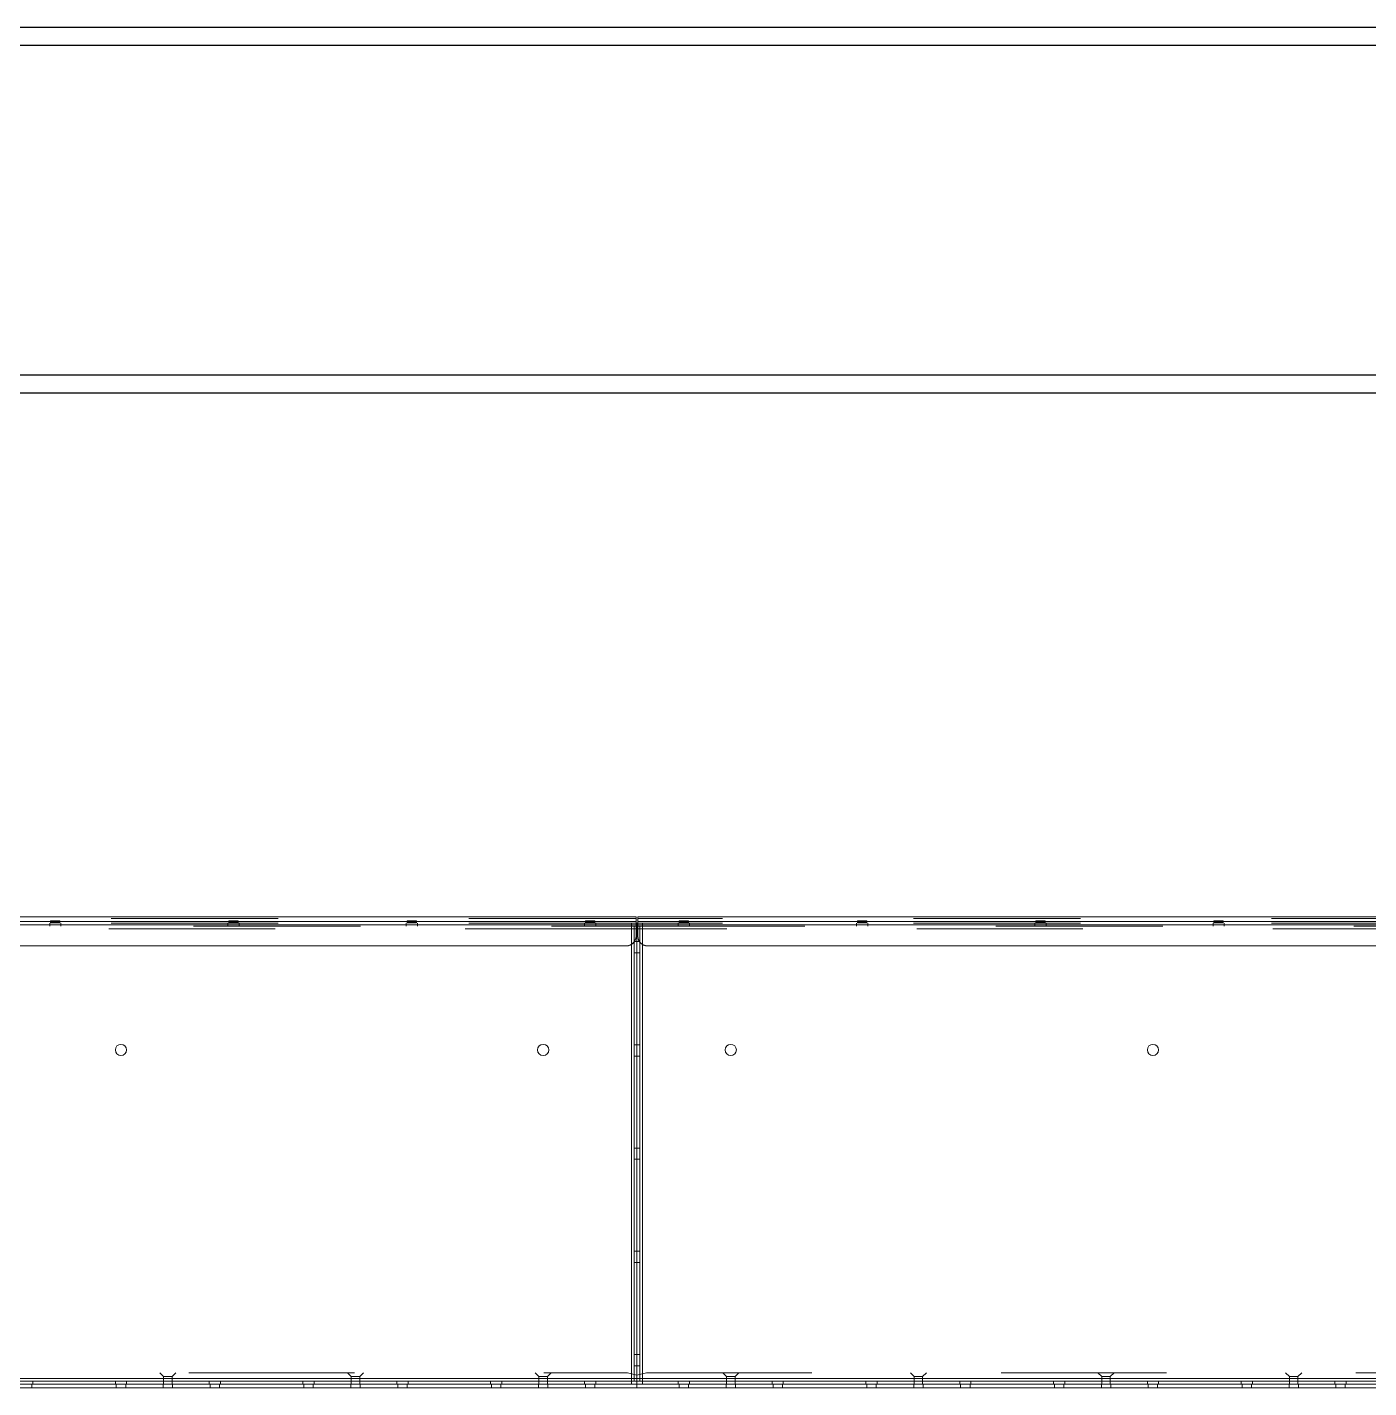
# Model space of a CAD drawing. Header units: millimetres. Extents: x 3220 to 226993, y 817 to 176024.
# Drawn here: x 98747 to 100177, y 160494 to 161944 of the extents above; entities that cross this region are included whole.
import ezdxf

# ---------------------------------------------------------------- set-up
doc = ezdxf.new("R2010")
doc.units = ezdxf.units.MM
doc.linetypes.add('DASHED', pattern=[15, 7, -8])
for name, color, linetype, lineweight, true_color in [('Sichtbare Kanten(DIN)', 7, 'Continuous', 50, 0x3f3f3f), ('Sichtbare tangentiale Kanten(DIN)', 7, 'Continuous', 50, 0x3f3f3f), ('Verdeckte Kanten(DIN)', 7, 'DASHED', 35, 0x3f3f3f), ('Verdeckte tangentiale Kanten(DIN)', 7, 'DASHED', 35, 0x3f3f3f)]:
    doc.layers.add(name, color=color, linetype=linetype, lineweight=lineweight, true_color=true_color)

# ---------------------------------------------------------------- blocks, each defined once
blk = doc.blocks.new('117')
at = {"layer": 'Sichtbare Kanten(DIN)', "color": 30, "lineweight": 0}
for p, q in [((-11108, 183), (-13106, 183)), ((-11108, 183), (-11108, 178)), ((-11108, 183), (-11108, 183)), ((-11108, 174.4), (-11108, 178)), ((-11108, 176), (-11107, 176)), ((-11108, 174.4), (-11108, 162.1)), ((-11107, 176), (-11107, 173)), ((-11107, 176), (-11106, 176)), ((-11107, 176), (-11107, 173)), ((-11106, 178), (-11106, 183)), ((-11106, 183), (-11106, 183)), ((-9108, 183), (-11106, 183)), ((-11106, 178), (-11106, 174.4)), ((-11106, 162.1), (-11106, 174.4)), ((-11108, 173), (-11107, 173)), ((-11108, 172.9), (-11107, 172.9)), ((-11108, 161.9), (-11108, 162.1)), ((-11107, 173), (-11106, 173)), ((-11106, 172.9), (-11107, 172.9)), ((-11107, -311.9), (-11107, 172.9)), ((-11107, 172.9), (-11107, -311.9)), ((-11106, 162.1), (-11106, 161.9)), ((-11118, 152.1), (-13096, 152.1)), ((-13096, 151.9), (-11118, 151.9)), ((-11110, 155.9), (-11110, -311.9)), ((-11104, -311.9), (-11104, 155.9)), ((-9118, 152.1), (-11096, 152.1)), ((-11096, 151.9), (-9118, 151.9)), ((-11107, -312), (-13107, -312)), ((-13107, -315), (-11107, -315)), ((-11107, -315), (-13107, -315)), ((-13107, -319), (-11107, -319)), ((-11113, -309), (-11110, -309)), ((-11113, -312), (-11113, -309)), ((-11110, -311.9), (-11107, -311.9)), ((-11104, -311.9), (-11107, -311.9)), ((-11107, -311.9), (-11107, -312)), ((-11107, -312), (-11107, -311.9)), ((-11107, -315), (-11107, -312)), ((-9107, -312), (-11107, -312)), ((-11107, -315), (-11107, -312)), ((-11107, -315), (-9107, -315)), ((-11107, -319), (-11107, -315)), ((-9107, -315), (-11107, -315)), ((-11107, -319), (-11107, -315)), ((-11107, -319), (-9107, -319)), ((-11101, -309), (-11104, -309)), ((-11101, -309), (-11101, -312))]:
    blk.add_line(p, q, dxfattribs=at)
for centre in [(-11657, 41), (-11207, 41), (-11007, 41), (-10557, 41)]:
    blk.add_circle(centre, 6, dxfattribs=at)
for centre in [(-11727, 178.6), (-11537, 178.6), (-11347, 178.6), (-11157, 178.6), (-11057, 178.6), (-10867, 178.6), (-10677, 178.6), (-10487, 178.6)]:
    blk.add_ellipse(centre, major_axis=(-5, 0), ratio=0.026186, dxfattribs=at)
for centre, major_axis, start_param, end_param in [((-11118, 162.1), (10, 0), 4.712389, 6.283185), ((-11118, 161.9), (10, 0), 4.712389, 6.283185), ((-11096, 162.1), (-10, 0), 0, 1.570796), ((-11096, 161.9), (-10, 0), 0, 1.570796)]:
    blk.add_ellipse(centre, major_axis=major_axis, ratio=0.996195, start_param=start_param, end_param=end_param, dxfattribs=at)
at = {"layer": 'Sichtbare tangentiale Kanten(DIN)', "color": 30, "lineweight": 0}
for p, q in [((-13106, 183), (-11108, 183)), ((-13106, 178), (-11108, 178)), ((-13106, 174.4), (-11108, 174.4)), ((-11106, 183), (-9108, 183)), ((-11106, 178), (-9108, 178)), ((-11106, 174.4), (-9108, 174.4)), ((-11118, 152.1), (-11118, 151.9)), ((-11113, -309), (-11113, 153.3)), ((-11101, 153.3), (-11101, -309)), ((-11096, 151.9), (-11096, 152.1)), ((-13101, -309), (-11113, -309)), ((-11101, -309), (-9113, -309))]:
    blk.add_line(p, q, dxfattribs=at)
at = {"layer": 'Verdeckte Kanten(DIN)', "color": 30, "lineweight": 0, "ltscale": 25.437323}
for p, q in [((-11108, 181), (-13106, 181)), ((-9108, 181), (-11106, 181)), ((-13106, 173), (-11108, 173)), ((-11106, 173), (-9108, 173))]:
    blk.add_line(p, q, dxfattribs=at)
at = {"layer": 'Verdeckte Kanten(DIN)', "color": 30, "lineweight": 0, "ltscale": 0.571309}
for p, q in [((-11733, 173), (-11733, 176)), ((-11721, 173), (-11721, 176)), ((-11543, 173), (-11543, 176)), ((-11531, 173), (-11531, 176)), ((-11353, 173), (-11353, 176)), ((-11341, 173), (-11341, 176)), ((-11163, 173), (-11163, 176)), ((-11151, 173), (-11151, 176)), ((-11113, 173), (-11113, 176)), ((-11101, 176), (-11101, 173)), ((-11063, 173), (-11063, 176)), ((-11051, 173), (-11051, 176)), ((-10873, 173), (-10873, 176)), ((-10861, 173), (-10861, 176)), ((-10683, 173), (-10683, 176)), ((-10671, 173), (-10671, 176)), ((-10493, 173), (-10493, 176)), ((-10481, 173), (-10481, 176)), ((-11110, 170), (-11107, 170)), ((-11107, 170), (-11104, 170)), ((-11107, 156.5), (-11110, 156.5)), ((-11104, 156.5), (-11107, 156.5)), ((-11107, 144.5), (-11110, 144.5)), ((-11104, 144.5), (-11107, 144.5)), ((-11107, 46.5), (-11110, 46.5)), ((-11104, 46.5), (-11107, 46.5)), ((-11107, 34.5), (-11110, 34.5)), ((-11104, 34.5), (-11107, 34.5)), ((-11107, -63.5), (-11110, -63.5)), ((-11104, -63.5), (-11107, -63.5)), ((-11107, -75.5), (-11110, -75.5)), ((-11104, -75.5), (-11107, -75.5)), ((-11107, -173.5), (-11110, -173.5)), ((-11104, -173.5), (-11107, -173.5)), ((-11107, -185.5), (-11110, -185.5)), ((-11104, -185.5), (-11107, -185.5)), ((-11107, -283.5), (-11110, -283.5)), ((-11104, -283.5), (-11107, -283.5)), ((-11107, -295.5), (-11110, -295.5)), ((-11104, -295.5), (-11107, -295.5)), ((-11751, -312), (-11751, -315)), ((-11663, -312), (-11663, -315)), ((-11651, -312), (-11651, -315)), ((-11563, -312), (-11563, -315)), ((-11551, -312), (-11551, -315)), ((-11463, -312), (-11463, -315)), ((-11451, -312), (-11451, -315)), ((-11363, -312), (-11363, -315)), ((-11351, -312), (-11351, -315)), ((-11263, -312), (-11263, -315)), ((-11251, -312), (-11251, -315)), ((-11163, -312), (-11163, -315)), ((-11151, -312), (-11151, -315)), ((-11113, -312), (-11113, -315)), ((-11107, -309), (-11110, -309)), ((-11104, -309), (-11107, -309)), ((-11101, -312), (-11101, -315)), ((-11063, -312), (-11063, -315)), ((-11051, -312), (-11051, -315)), ((-10963, -312), (-10963, -315)), ((-10951, -312), (-10951, -315)), ((-10863, -312), (-10863, -315)), ((-10851, -312), (-10851, -315)), ((-10763, -312), (-10763, -315)), ((-10751, -312), (-10751, -315)), ((-10663, -312), (-10663, -315)), ((-10651, -312), (-10651, -315)), ((-10563, -312), (-10563, -315)), ((-10551, -312), (-10551, -315)), ((-10463, -312), (-10463, -315)), ((-10451, -312), (-10451, -315)), ((-10363, -312), (-10363, -315)), ((-10351, -312), (-10351, -315))]:
    blk.add_line(p, q, dxfattribs=at)
at = {"layer": 'Verdeckte Kanten(DIN)', "color": 30, "lineweight": 0, "ltscale": 0.38097}
for p, q in [((-11732, 176.6), (-11732, 178.6)), ((-11722, 176.6), (-11722, 178.6)), ((-11542, 176.6), (-11542, 178.6)), ((-11532, 176.6), (-11532, 178.6)), ((-11352, 176.6), (-11352, 178.6)), ((-11342, 176.6), (-11342, 178.6)), ((-11162, 176.6), (-11162, 178.6)), ((-11152, 176.6), (-11152, 178.6)), ((-11062, 176.6), (-11062, 178.6)), ((-11052, 176.6), (-11052, 178.6)), ((-10872, 176.6), (-10872, 178.6)), ((-10862, 176.6), (-10862, 178.6)), ((-10682, 176.6), (-10682, 178.6)), ((-10672, 176.6), (-10672, 178.6)), ((-10492, 176.6), (-10492, 178.6)), ((-10482, 176.6), (-10482, 178.6))]:
    blk.add_line(p, q, dxfattribs=at)
at = {"layer": 'Verdeckte Kanten(DIN)', "color": 30, "lineweight": 0, "ltscale": 0.897467}
for p, q in [((-11113, 170), (-11113, 173)), ((-11113, 170), (-11110, 170)), ((-11101, 170), (-11104, 170)), ((-11101, 173), (-11101, 170))]:
    blk.add_line(p, q, dxfattribs=at)
at = {"layer": 'Verdeckte Kanten(DIN)', "color": 30, "lineweight": 0, "ltscale": 0.380839}
for p, q in [((-11110, 172.9), (-11108, 172.9)), ((-11104, 172.9), (-11106, 172.9))]:
    blk.add_line(p, q, dxfattribs=at)
at = {"layer": 'Verdeckte Kanten(DIN)', "color": 30, "lineweight": 0, "ltscale": 3.233633}
for p, q in [((-11110, 172.9), (-11110, 155.9)), ((-11104, 155.9), (-11104, 172.9))]:
    blk.add_line(p, q, dxfattribs=at)
at = {"layer": 'Verdeckte Kanten(DIN)', "color": 30, "lineweight": 0, "ltscale": 25.208158}
for p, q in [((-13097, -303), (-11117, -303)), ((-11097, -303), (-9117, -303))]:
    blk.add_line(p, q, dxfattribs=at)
at = {"layer": 'Verdeckte Kanten(DIN)', "color": 30, "lineweight": 0, "ltscale": 1.104296}
for p, q in [((-11611.5, -307.1), (-11615.6, -303)), ((-11602.5, -307.1), (-11598.4, -303)), ((-11411.5, -307.1), (-11415.6, -303)), ((-11402.5, -307.1), (-11398.4, -303)), ((-11211.5, -307.1), (-11215.6, -303)), ((-11202.5, -307.1), (-11198.4, -303)), ((-11011.5, -307.1), (-11015.6, -303)), ((-11002.5, -307.1), (-10998.4, -303)), ((-10811.5, -307.1), (-10815.6, -303)), ((-10802.5, -307.1), (-10798.4, -303)), ((-10611.5, -307.1), (-10615.6, -303)), ((-10602.5, -307.1), (-10598.4, -303)), ((-10411.5, -307.1), (-10415.6, -303)), ((-10402.5, -307.1), (-10398.4, -303))]:
    blk.add_line(p, q, dxfattribs=at)
at = {"layer": 'Verdeckte Kanten(DIN)', "color": 30, "lineweight": 0, "ltscale": 1.971787}
for p, q in [((-11117, -303), (-11107, -305.7)), ((-11107, -305.7), (-11097, -303))]:
    blk.add_line(p, q, dxfattribs=at)
at = {"layer": 'Verdeckte Kanten(DIN)', "color": 30, "lineweight": 0, "ltscale": 0.761779}
for p, q in [((-11752, -319), (-11752, -315)), ((-11662, -319), (-11662, -315)), ((-11652, -319), (-11652, -315)), ((-11612, -319), (-11612, -315)), ((-11602, -319), (-11602, -315)), ((-11562, -319), (-11562, -315)), ((-11552, -319), (-11552, -315)), ((-11462, -319), (-11462, -315)), ((-11452, -319), (-11452, -315)), ((-11412, -319), (-11412, -315)), ((-11402, -319), (-11402, -315)), ((-11362, -319), (-11362, -315)), ((-11352, -319), (-11352, -315)), ((-11262, -319), (-11262, -315)), ((-11252, -319), (-11252, -315)), ((-11212, -319), (-11212, -315)), ((-11202, -319), (-11202, -315)), ((-11162, -319), (-11162, -315)), ((-11152, -319), (-11152, -315)), ((-11062, -319), (-11062, -315)), ((-11052, -319), (-11052, -315)), ((-11012, -319), (-11012, -315)), ((-11002, -319), (-11002, -315)), ((-10962, -319), (-10962, -315)), ((-10952, -319), (-10952, -315)), ((-10862, -319), (-10862, -315)), ((-10852, -319), (-10852, -315)), ((-10812, -319), (-10812, -315)), ((-10802, -319), (-10802, -315)), ((-10762, -319), (-10762, -315)), ((-10752, -319), (-10752, -315)), ((-10662, -319), (-10662, -315)), ((-10652, -319), (-10652, -315)), ((-10612, -319), (-10612, -315)), ((-10602, -319), (-10602, -315)), ((-10562, -319), (-10562, -315)), ((-10552, -319), (-10552, -315)), ((-10462, -319), (-10462, -315)), ((-10452, -319), (-10452, -315)), ((-10412, -319), (-10412, -315)), ((-10402, -319), (-10402, -315)), ((-10362, -319), (-10362, -315)), ((-10352, -319), (-10352, -315))]:
    blk.add_line(p, q, dxfattribs=at)
at = {"layer": 'Verdeckte Kanten(DIN)', "color": 30, "lineweight": 0, "ltscale": 2.692601}
for p, q in [((-11611.5, -307.1), (-11602.5, -307.1)), ((-11411.5, -307.1), (-11402.5, -307.1)), ((-11211.5, -307.1), (-11202.5, -307.1)), ((-11011.5, -307.1), (-11002.5, -307.1)), ((-10811.5, -307.1), (-10802.5, -307.1)), ((-10611.5, -307.1), (-10602.5, -307.1)), ((-10411.5, -307.1), (-10402.5, -307.1))]:
    blk.add_line(p, q, dxfattribs=at)
at = {"layer": 'Verdeckte Kanten(DIN)', "color": 30, "lineweight": 0, "ltscale": 1.50461}
for p, q in [((-11611.5, -315), (-11611.5, -307.1)), ((-11602.5, -315), (-11602.5, -307.1)), ((-11411.5, -315), (-11411.5, -307.1)), ((-11402.5, -315), (-11402.5, -307.1)), ((-11211.5, -315), (-11211.5, -307.1)), ((-11202.5, -315), (-11202.5, -307.1)), ((-11011.5, -315), (-11011.5, -307.1)), ((-11002.5, -315), (-11002.5, -307.1)), ((-10811.5, -315), (-10811.5, -307.1)), ((-10802.5, -315), (-10802.5, -307.1)), ((-10611.5, -315), (-10611.5, -307.1)), ((-10602.5, -315), (-10602.5, -307.1)), ((-10411.5, -315), (-10411.5, -307.1)), ((-10402.5, -315), (-10402.5, -307.1))]:
    blk.add_line(p, q, dxfattribs=at)
at = {"layer": 'Verdeckte Kanten(DIN)', "color": 30, "lineweight": 0, "ltscale": 5.984706}
for centre in [(-11727, 176.6), (-11537, 176.6), (-11347, 176.6), (-11157, 176.6), (-11057, 176.6), (-10867, 176.6), (-10677, 176.6), (-10487, 176.6)]:
    blk.add_ellipse(centre, major_axis=(5, 0), ratio=0.026186, dxfattribs=at)
at = {"layer": 'Verdeckte tangentiale Kanten(DIN)', "color": 30, "lineweight": 0, "ltscale": 25.437323}
for p, q in [((-11108, 181), (-13106, 181)), ((-11108, 176), (-13106, 176)), ((-11108, 174.2), (-13106, 174.2)), ((-9108, 181), (-11106, 181)), ((-9108, 176), (-11106, 176)), ((-9108, 174.2), (-11106, 174.2))]:
    blk.add_line(p, q, dxfattribs=at)
at = {"layer": 'Verdeckte tangentiale Kanten(DIN)', "color": 30, "lineweight": 0, "ltscale": 25.310009}
for p, q in [((-11113, 170), (-13101, 170)), ((-9113, 170), (-11101, 170))]:
    blk.add_line(p, q, dxfattribs=at)
at = {"layer": 'Verdeckte tangentiale Kanten(DIN)', "color": 30, "lineweight": 0, "ltscale": 3.18604}
for p, q in [((-11113, 153.3), (-11113, 170)), ((-11101, 170), (-11101, 153.3))]:
    blk.add_line(p, q, dxfattribs=at)
blk = doc.blocks.new('section 3-2')
for points in [[(5805, 25610), (195, 25610), (195, 26000), (5805, 26000)], [(195, 25981), (5805, 25981), (5805, 25629), (195, 25629)]]:
    blk.add_lwpolyline(points, close=True)

msp = doc.modelspace()

# ---------------------------------------------------------------- block references
for name, p in [('section 3-2', (95504.1, 135943.7)), ('117', (110504.1, 160812.7))]:
    msp.add_blockref(name, p)

doc.saveas('drawing.dxf')
